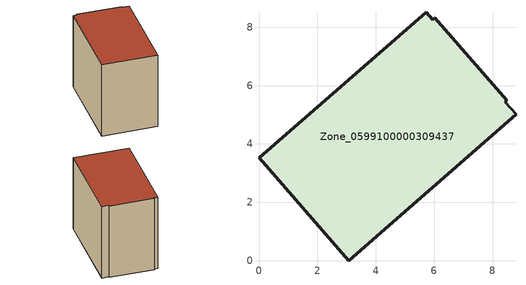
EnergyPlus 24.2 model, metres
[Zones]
Zone_0599100000309437
 floor ground (C_G): 8.8,5.01 3.08,0 0,3.52 5.72,8.51 5.95,8.26 6.03,8.32 8.49,5.5 8.44,5.43 z0
 wall outside (C_F): 8.49,5.5 6.03,8.32 5.95,8.26 5.72,8.51 0,3.52 3.08,0 8.8,5.01 8.44,5.43 8.49,5.5 z0:6.72
 roof outside (C_R): 3.08,0 8.8,5.01 8.44,5.43 8.49,5.5 6.03,8.32 5.95,8.26 5.72,8.51 0,3.52 z6.72
[BUILDING]
Pand.0599100000309437: North Axis=0; Terrain=City; Loads Convergence Tolerance Value=0.04; Temperature Convergence Tolerance Value=0.4; Solar Distribution=FullExterior; Maximum Number of Warmup Days=25; Minimum Number of Warmup Days=1
[Site:Location]
Rotterdam.The.Hague.AP_ZH_NLD Design_Conditions: Latitude=51.96; Longitude=4.45; Time Zone=1; Elevation=-4.5
[SITE:GROUNDTEMPERATURE:BUILDINGSURFACE]
18, 18, 18, 18, 18, 18, 18, 18, 18, 18, 18, 18
[MATERIAL] Thermal Absorptance=0.9; Solar Absorptance=0.7; Visible Absorptance=0.7
Name | Roughness | Thickness | Conductivity | Density | Specific Heat
G.TI.1946 | MediumSmooth | 0.15 | 1 | 540 | 1210
F.TI.1946 | Rough | 0.3 | 0.857143 | 1920 | 840
R.TI.1946 | MediumRough | 0.2 | 0.1 | 1500 | 1000
[CONSTRUCTION]
C_G: G.TI.1946
C_F: F.TI.1946
C_R: R.TI.1946
[ZONE]
Zone_0599100000309437: Type=1; Multiplier=1; Ceiling Height=Autocalculate; Volume=Autocalculate; Floor Area=autocalculate; Part of Total Floor Area=Yes
[ZONEINFILTRATION:DESIGNFLOWRATE]
Infil_Zone_0599100000309437: Zone or ZoneList or Space or SpaceList=Zone_0599100000309437; Schedule=AlwaysOn; Design Flow Rate Calculation Method=Flow/Area; Flow Rate per Floor Area=0.003; Constant Term Coefficient=1; Temperature Term Coefficient=0; Velocity Term Coefficient=0; Velocity Squared Term Coefficient=0
[HVACTEMPLATE:ZONE:IDEALLOADSAIRSYSTEM]
Zone_0599100000309437: Maximum Heating Supply Air Temperature=50; Minimum Cooling Supply Air Temperature=13; Maximum Heating Supply Air Humidity Ratio=0.0156; Minimum Cooling Supply Air Humidity Ratio=0.0077; Heating Limit=NoLimit; Cooling Limit=NoLimit; Dehumidification Control Type=ConstantSensibleHeatRatio; Cooling Sensible Heat Ratio=0.7; Dehumidification Setpoint=60; Humidification Control Type=None; Humidification Setpoint=30; Outdoor Air Method=None; Outdoor Air Flow Rate per Person=0.00944; Outdoor Air Flow Rate per Zone Floor Area=0; Outdoor Air Flow Rate per Zone=0; Demand Controlled Ventilation Type=None; Outdoor Air Economizer Type=NoEconomizer; Heat Recovery Type=None; Sensible Heat Recovery Effectiveness=0.7; Latent Heat Recovery Effectiveness=0.65
[ZONECONTROL:THERMOSTAT]
ThermostatControl_Zone_0599100000309437: Zone or ZoneList=Zone_0599100000309437; Control Type Schedule=DualSetpointControlType; Control 1=Thermostat_Zone_0599100000309437; Temperature Difference Between Cutout And Setpoint=0
[THERMOSTATSETPOINT:DUALSETPOINT]
Thermostat_Zone_0599100000309437: Heating Setpoint Temperature Schedule=HeatingSetpoint_Zone_0599100000309437; Cooling Setpoint Temperature Schedule=CoolingSetpoint_Zone_0599100000309437
[SCHEDULE:COMPACT]
HeatingSetpoint_Zone_0599100000309437: Through: 12/31, For: AllDays, Until: 24:00, 21
CoolingSetpoint_Zone_0599100000309437: Through: 12/31, For: AllDays, Until: 24:00, 24
DualSetpointControlType: Through: 12/31, For: AllDays, Until: 24:00, 4
AlwaysOn: Through: 12/31, For: AllDays, Until: 24:00, 1
